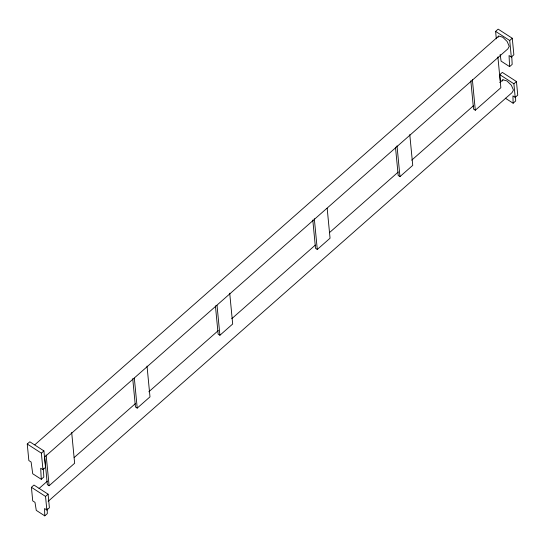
<?xml version="1.0" encoding="UTF-8"?>
<svg xmlns="http://www.w3.org/2000/svg" width="545" height="545" viewBox="0 0 545 545"><rect width="100%" height="100%" fill="white"/><g stroke="black" fill="none" stroke-linecap="round" stroke-linejoin="round"><path stroke-width="0.82" d="M498.035 37.332L498.73 36.052L502.79 37.237L507.143 41.488L509.241 46.311L507.851 48.88L44.601 457.023M502.245 81.062L502.94 79.781L507 80.967L511.353 85.218L513.451 90.041L512.062 92.609L48.178 501.318M27.25 444.032L29.805 441.784L43.92 450.913L45.514 467.433L42.96 469.688L40.691 468.223L41.263 479.28L32.727 473.762L31.106 462.024L28.844 460.559L27.25 444.032L41.365 453.161L42.96 469.688M496.318 38.824L495.603 31.385L498.157 29.137L512.28 38.266L513.867 54.786L511.312 57.041L509.044 55.57L509.623 66.633L501.087 61.115L500.16 54.405M34.846 444.761L498.73 36.052M41.365 453.161L43.92 450.913M511.312 57.041L509.725 40.514L512.28 38.266M31.419 487.298L33.967 485.05L48.089 494.179L49.397 507.756L46.843 510.004L44.574 508.54L44.765 515.863L36.277 510.372L34.989 502.347L32.72 500.875L31.419 487.298L45.535 496.427L46.843 510.004M500.46 81.839L499.772 74.651L502.327 72.403L516.442 81.532L517.75 95.109L515.195 97.357L512.927 95.893L513.124 103.216L505.338 98.182M41.263 479.28L43.818 477.032L43.368 468.339M509.623 66.633L512.177 64.385L511.762 56.482M39.056 488.49L47.347 481.181M74.147 457.568L135.405 403.6M148.805 391.794L218.354 330.515M231.754 318.709L315.344 245.066M329.384 232.695L398.293 171.982M411.693 160.175L473.591 105.641M499.751 82.588L502.94 79.781M44.615 456.322L47.34 484.607L49.105 485.752L74.645 463.243L71.681 432.464M132.728 378.686L135.453 406.972L137.217 408.116L149.991 396.862L147.027 366.077M215.418 305.834L218.143 334.119L219.908 335.257L232.681 324.009L229.718 293.224M312.796 220.037L315.521 248.329L317.285 249.467L330.052 238.213L327.17 208.265M395.479 147.184L398.204 175.47L399.969 176.614L412.742 165.36L409.779 134.581M470.826 80.803L473.55 109.089L475.315 110.233L500.855 87.725L497.892 56.946M45.535 496.427L48.089 494.179M515.195 97.357L513.887 83.78L516.442 81.532M44.765 515.863L47.32 513.615L47.19 508.73M513.124 103.216L515.679 100.968L515.57 96.894M495.603 31.385L509.725 40.514M499.772 74.651L513.887 83.78M472.352 79.447L475.315 110.233M397.005 145.828L399.969 176.614M314.315 218.681L317.285 249.467M217.026 305.309L219.908 335.257M134.336 378.162L137.217 408.116M46.141 454.966L49.105 485.752"/></g></svg>
